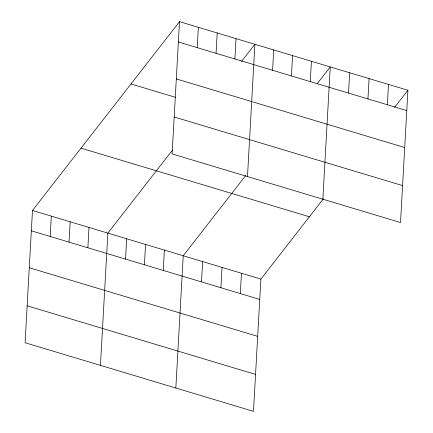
<?xml version="1.0" encoding="UTF-8"?>
<svg xmlns="http://www.w3.org/2000/svg" width="433" height="433" viewBox="0 0 433 433"><rect width="100%" height="100%" fill="white"/><g stroke="black" fill="none" stroke-linecap="round" stroke-linejoin="round"><path stroke-width="0.65" d="M179.511 21.65L172.118 153.921L400.52 222.535L407.913 90.259L179.511 21.65L32.48 210.465L25.087 342.741L253.489 411.35L260.882 279.079L323.402 198.79M50.19 236.461L51.327 216.127M69.031 242.123L70.168 221.788M87.872 247.779L89.009 227.449M100.461 365.382L107.855 233.111L172.372 150.256M125.559 259.102L126.696 238.767M144.406 264.763L145.542 244.429M163.246 270.425L164.383 250.09M175.83 388.022L183.229 255.751L245.744 175.462M197.215 47.641L198.352 27.311M201.502 281.915L202.644 261.581M216.062 53.302L217.198 32.973M220.917 287.745L222.053 267.415M234.903 58.964L236.039 38.629M240.331 293.579L241.468 273.245M247.487 176.567L254.885 44.29L241.544 61.426M272.59 70.287L273.726 49.952M291.436 75.943L292.573 55.613M310.277 81.604L311.414 61.275M322.861 199.207L330.255 66.931L317.319 83.547M348.533 93.1L349.669 72.766M367.947 98.93L369.084 78.595M387.362 104.764L388.498 84.43M394.571 107.395L407.913 90.259M178.374 41.985L406.776 110.594M176.307 78.925L404.709 147.534M130.993 83.959L175.587 97.355M174.18 116.98L402.582 185.595M81.003 148.156L309.406 216.771M32.48 210.465L260.882 279.079M31.344 230.8L259.746 299.409M29.282 267.74L257.684 336.349M27.149 305.801L255.557 374.41"/></g></svg>
